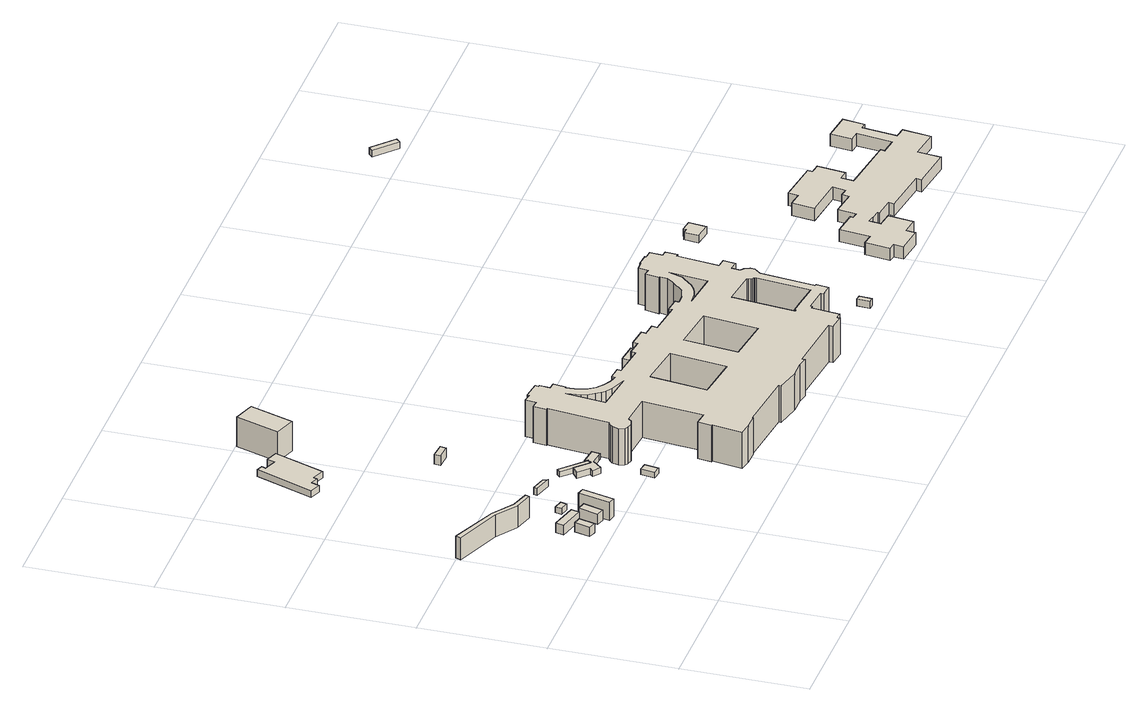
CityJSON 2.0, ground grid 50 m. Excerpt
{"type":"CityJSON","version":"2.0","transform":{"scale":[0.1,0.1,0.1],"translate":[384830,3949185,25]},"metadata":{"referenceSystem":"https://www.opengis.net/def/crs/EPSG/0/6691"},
"CityObjects":{
"building1":{"type":"Building","attributes":{"class":3001,"usage":421,"measuredHeight":5.3,"storeysAboveGround":1,"storeysBelowGround":0,"prefecture":13,"city":13103,"footprintArea":21.42,"fireproofType":1001,"coverageRatio":60,"floorAreaRatio":200,"surveyYear":2021,"urbanPlanType":21,"areaClassificationType":22,"landUseType":214,"districts":"3","detailedUsage":"1110"},"geometry":[{"type":"Solid","lod":"1","boundaries":[[[[0,1,2,3]],[[0,3,4,5]],[[3,2,6,4]],[[2,1,7,6]],[[1,0,5,7]],[[5,4,6,7]]]]}]},
"building2":{"type":"Building","attributes":{"class":3001,"usage":461,"measuredHeight":5.2,"storeysAboveGround":9999,"storeysBelowGround":9999,"prefecture":13,"city":13103,"footprintArea":-9999,"fireproofType":1011,"coverageRatio":60,"floorAreaRatio":200,"surveyYear":1,"urbanPlanType":21,"areaClassificationType":22,"landUseType":214,"districts":"3","detailedUsage":"0"},"geometry":[{"type":"Solid","lod":"1","boundaries":[[[[8,9,10,11]],[[8,11,12,13]],[[11,10,14,12]],[[10,9,15,14]],[[9,8,13,15]],[[13,12,14,15]]]]}]},
"building3":{"type":"Building","attributes":{"class":3003,"usage":421,"measuredHeight":18.5,"storeysAboveGround":3,"storeysBelowGround":0,"prefecture":13,"city":13103,"footprintArea":75.37,"fireproofType":1001,"coverageRatio":60,"floorAreaRatio":200,"surveyYear":2021,"urbanPlanType":21,"areaClassificationType":22,"landUseType":214,"districts":"3","detailedUsage":"1110"},"geometry":[{"type":"Solid","lod":"1","boundaries":[[[[16,17,18,19,20,21,22,23]],[[16,23,24,25]],[[23,22,26,24]],[[22,21,27,26]],[[21,20,28,27]],[[20,19,29,28]],[[19,18,30,29]],[[18,17,31,30]],[[17,16,25,31]],[[25,24,26,27,28,29,30,31]]]]}]},
"building4":{"type":"Building","attributes":{"class":3001,"usage":461,"measuredHeight":5.6,"storeysAboveGround":9999,"storeysBelowGround":9999,"prefecture":13,"city":13103,"footprintArea":-9999,"fireproofType":1011,"coverageRatio":60,"floorAreaRatio":200,"surveyYear":1,"urbanPlanType":21,"areaClassificationType":22,"landUseType":214,"districts":"3","detailedUsage":"0"},"geometry":[{"type":"Solid","lod":"1","boundaries":[[[[32,33,34,35]],[[32,35,36,37]],[[35,34,38,36]],[[34,33,39,38]],[[33,32,37,39]],[[37,36,38,39]]]]}]},
"building5":{"type":"Building","attributes":{"class":3001,"usage":421,"measuredHeight":13.1,"storeysAboveGround":1,"storeysBelowGround":0,"prefecture":13,"city":13103,"footprintArea":40.44,"fireproofType":1001,"coverageRatio":60,"floorAreaRatio":200,"surveyYear":2021,"urbanPlanType":21,"areaClassificationType":22,"landUseType":214,"districts":"3","detailedUsage":"1110"},"geometry":[{"type":"Solid","lod":"1","boundaries":[[[[40,41,42,43]],[[40,43,44,45]],[[43,42,46,44]],[[42,41,47,46]],[[41,40,45,47]],[[45,44,46,47]]]]}]},
"building6":{"type":"Building","attributes":{"class":3001,"usage":421,"measuredHeight":6.2,"storeysAboveGround":1,"storeysBelowGround":0,"prefecture":13,"city":13103,"footprintArea":8.38,"fireproofType":1002,"coverageRatio":60,"floorAreaRatio":200,"surveyYear":2021,"urbanPlanType":21,"areaClassificationType":22,"landUseType":214,"districts":"3","detailedUsage":"1110"},"geometry":[{"type":"Solid","lod":"1","boundaries":[[[[48,49,50,51]],[[48,51,52,53]],[[51,50,54,52]],[[50,49,55,54]],[[49,48,53,55]],[[53,52,54,55]]]]}]},
"building7":{"type":"Building","attributes":{"class":3003,"usage":421,"measuredHeight":-9999,"storeysAboveGround":1,"storeysBelowGround":0,"prefecture":13,"city":13103,"footprintArea":10.98,"fireproofType":1001,"coverageRatio":60,"floorAreaRatio":200,"surveyYear":2021,"urbanPlanType":21,"areaClassificationType":22,"landUseType":214,"districts":"3","detailedUsage":"1110"},"geometry":[{"type":"Solid","lod":"1","boundaries":[[[[56,57,58,59]],[[56,59,60,61]],[[59,58,62,60]],[[58,57,63,62]],[[57,56,61,63]],[[61,60,62,63]]]]}]},
"building8":{"type":"Building","attributes":{"class":3003,"usage":461,"measuredHeight":3.1,"storeysAboveGround":9999,"storeysBelowGround":9999,"prefecture":13,"city":13103,"footprintArea":-9999,"fireproofType":1011,"coverageRatio":60,"floorAreaRatio":200,"surveyYear":1,"urbanPlanType":21,"areaClassificationType":22,"landUseType":214,"districts":"3","detailedUsage":"0"},"geometry":[{"type":"Solid","lod":"1","boundaries":[[[[64,65,66,67,68,69,70,71,72,73,74,75]],[[64,75,76,77]],[[75,74,78,76]],[[74,73,79,78]],[[73,72,80,79]],[[72,71,81,80]],[[71,70,82,81]],[[70,69,83,82]],[[69,68,84,83]],[[68,67,85,84]],[[67,66,86,85]],[[66,65,87,86]],[[65,64,77,87]],[[77,76,78,79,80,81,82,83,84,85,86,87]]]]}]},
"building9":{"type":"Building","attributes":{"class":3003,"usage":461,"measuredHeight":2.9,"storeysAboveGround":9999,"storeysBelowGround":9999,"prefecture":13,"city":13103,"footprintArea":-9999,"fireproofType":1011,"coverageRatio":60,"floorAreaRatio":200,"surveyYear":1,"urbanPlanType":21,"areaClassificationType":22,"landUseType":214,"districts":"3","detailedUsage":"0"},"geometry":[{"type":"Solid","lod":"1","boundaries":[[[[88,89,90,91]],[[88,91,92,93]],[[91,90,94,92]],[[90,89,95,94]],[[89,88,93,95]],[[93,92,94,95]]]]}]},
"building10":{"type":"Building","attributes":{"class":3003,"usage":421,"measuredHeight":2.6,"storeysAboveGround":1,"storeysBelowGround":0,"prefecture":13,"city":13103,"footprintArea":24.56,"fireproofType":1001,"coverageRatio":60,"floorAreaRatio":200,"surveyYear":2021,"urbanPlanType":21,"areaClassificationType":22,"landUseType":214,"districts":"3","detailedUsage":"1110"},"geometry":[{"type":"Solid","lod":"1","boundaries":[[[[96,97,98,99]],[[96,99,100,101]],[[99,98,102,100]],[[98,97,103,102]],[[97,96,101,103]],[[101,100,102,103]]]]}]},
"building11":{"type":"Building","attributes":{"class":3003,"usage":461,"measuredHeight":4.9,"storeysAboveGround":9999,"storeysBelowGround":9999,"prefecture":13,"city":13103,"footprintArea":-9999,"fireproofType":1011,"coverageRatio":60,"floorAreaRatio":200,"surveyYear":1,"urbanPlanType":21,"areaClassificationType":22,"landUseType":214,"districts":"3","detailedUsage":"0"},"geometry":[{"type":"Solid","lod":"1","boundaries":[[[[104,105,106,107,108,109,110,111,112,113,114,115]],[[104,115,116,117]],[[115,114,118,116]],[[114,113,119,118]],[[113,112,120,119]],[[112,111,121,120]],[[111,110,122,121]],[[110,109,123,122]],[[109,108,124,123]],[[108,107,125,124]],[[107,106,126,125]],[[106,105,127,126]],[[105,104,117,127]],[[117,116,118,119,120,121,122,123,124,125,126,127]]]]}]},
"building12":{"type":"Building","attributes":{"class":3001,"usage":461,"measuredHeight":17.2,"storeysAboveGround":9999,"storeysBelowGround":9999,"prefecture":13,"city":13103,"footprintArea":-9999,"fireproofType":1011,"coverageRatio":60,"floorAreaRatio":200,"surveyYear":1,"urbanPlanType":21,"areaClassificationType":22,"landUseType":214,"districts":"3","detailedUsage":"0"},"geometry":[{"type":"Solid","lod":"1","boundaries":[[[[128,129,130,131]],[[128,131,132,133]],[[131,130,134,132]],[[130,129,135,134]],[[129,128,133,135]],[[133,132,134,135]]]]}]},
"building13":{"type":"Building","attributes":{"class":3001,"usage":421,"measuredHeight":23.9,"storeysAboveGround":1,"storeysBelowGround":0,"prefecture":13,"city":13103,"footprintArea":134.97,"fireproofType":1001,"coverageRatio":60,"floorAreaRatio":200,"surveyYear":2021,"urbanPlanType":21,"areaClassificationType":22,"landUseType":214,"districts":"3","detailedUsage":"1110"},"geometry":[{"type":"Solid","lod":"1","boundaries":[[[[136,137,138,139]],[[136,139,140,141]],[[139,138,142,140]],[[138,137,143,142]],[[137,136,141,143]],[[141,140,142,143]]]]}]},
"building14":{"type":"Building","attributes":{"class":3002,"usage":421,"measuredHeight":22.4,"storeysAboveGround":2,"storeysBelowGround":0,"prefecture":13,"city":13103,"footprintArea":5606.77,"fireproofType":1001,"coverageRatio":60,"floorAreaRatio":200,"surveyYear":2021,"urbanPlanType":21,"areaClassificationType":22,"landUseType":214,"districts":"3","detailedUsage":"1110"},"geometry":[{"type":"Solid","lod":"1","boundaries":[[[[144,145,146,147,148,149,150,151,152,153,154,155,156,157,158,159,160,161,162,163,164,165,166,167,168,169,170,171,172,173,174,175,176,177,178,179,180,181,182,183,184,185,186,187,188,189,190,191,192,193,194,195,196,197,198,199,200,201,202,203,204,205,206,207,208,209,210,211,212,213,214,215,216,217,218,219,220,221,222,223,224,225,226,227,228,229,230,231,232,233,234,235,236,237,238,239,240,241,242,243],[244,245,246,247,248,249,250,251,252],[253,254,255,256,257,258,259,260,261],[262,263,264,265,266,267,268,269,270,271,272,273,274],[275,276,277,278],[279,280,281,282]],[[144,243,283,284]],[[243,242,285,283]],[[242,241,286,285]],[[241,240,287,286]],[[240,239,288,287]],[[239,238,289,288]],[[238,237,290,289]],[[237,236,291,290]],[[236,235,292,291]],[[235,234,293,292]],[[234,233,294,293]],[[233,232,295,294]],[[232,231,296,295]],[[231,230,297,296]],[[230,229,298,297]],[[229,228,299,298]],[[228,227,300,299]],[[227,226,301,300]],[[226,225,302,301]],[[225,224,303,302]],[[224,223,304,303]],[[223,222,305,304]],[[222,221,306,305]],[[221,220,307,306]],[[220,219,308,307]],[[219,218,309,308]],[[218,217,310,309]],[[217,216,311,310]],[[216,215,312,311]],[[215,214,313,312]],[[214,213,314,313]],[[213,212,315,314]],[[212,211,316,315]],[[211,210,317,316]],[[210,209,318,317]],[[209,208,319,318]],[[208,207,320,319]],[[207,206,321,320]],[[206,205,322,321]],[[205,204,323,322]],[[204,203,324,323]],[[203,202,325,324]],[[202,201,326,325]],[[201,200,327,326]],[[200,199,328,327]],[[199,198,329,328]],[[198,197,330,329]],[[197,196,331,330]],[[196,195,332,331]],[[195,194,333,332]],[[194,193,334,333]],[[193,192,335,334]],[[192,191,336,335]],[[191,190,337,336]],[[190,189,338,337]],[[189,188,339,338]],[[188,187,340,339]],[[187,186,341,340]],[[186,185,342,341]],[[185,184,343,342]],[[184,183,344,343]],[[183,182,345,344]],[[182,181,346,345]],[[181,180,347,346]],[[180,179,348,347]],[[179,178,349,348]],[[178,177,350,349]],[[177,176,351,350]],[[176,175,352,351]],[[175,174,353,352]],[[174,173,354,353]],[[173,172,355,354]],[[172,171,356,355]],[[171,170,357,356]],[[170,169,358,357]],[[169,168,359,358]],[[168,167,360,359]],[[167,166,361,360]],[[166,165,362,361]],[[165,164,363,362]],[[164,163,364,363]],[[163,162,365,364]],[[162,161,366,365]],[[161,160,367,366]],[[160,159,368,367]],[[159,158,369,368]],[[158,157,370,369]],[[157,156,371,370]],[[156,155,372,371]],[[155,154,373,372]],[[154,153,374,373]],[[153,152,375,374]],[[152,151,376,375]],[[151,150,377,376]],[[150,149,378,377]],[[149,148,379,378]],[[148,147,380,379]],[[147,146,381,380]],[[146,145,382,381]],[[145,144,284,382]],[[244,252,383,384]],[[252,251,385,383]],[[251,250,386,385]],[[250,249,387,386]],[[249,248,388,387]],[[248,247,389,388]],[[247,246,390,389]],[[246,245,391,390]],[[245,244,384,391]],[[253,261,392,393]],[[261,260,394,392]],[[260,259,395,394]],[[259,258,396,395]],[[258,257,397,396]],[[257,256,398,397]],[[256,255,399,398]],[[255,254,400,399]],[[254,253,393,400]],[[262,274,401,402]],[[274,273,403,401]],[[273,272,404,403]],[[272,271,405,404]],[[271,270,406,405]],[[270,269,407,406]],[[269,268,408,407]],[[268,267,409,408]],[[267,266,410,409]],[[266,265,411,410]],[[265,264,412,411]],[[264,263,413,412]],[[263,262,402,413]],[[275,278,414,415]],[[278,277,416,414]],[[277,276,417,416]],[[276,275,415,417]],[[279,282,418,419]],[[282,281,420,418]],[[281,280,421,420]],[[280,279,419,421]],[[284,283,285,286,287,288,289,290,291,292,293,294,295,296,297,298,299,300,301,302,303,304,305,306,307,308,309,310,311,312,313,314,315,316,317,318,319,320,321,322,323,324,325,326,327,328,329,330,331,332,333,334,335,336,337,338,339,340,341,342,343,344,345,346,347,348,349,350,351,352,353,354,355,356,357,358,359,360,361,362,363,364,365,366,367,368,369,370,371,372,373,374,375,376,377,378,379,380,381,382],[384,383,385,386,387,388,389,390,391],[393,392,394,395,396,397,398,399,400],[402,401,403,404,405,406,407,408,409,410,411,412,413],[415,414,416,417],[419,418,420,421]]]]}]},
"building15":{"type":"Building","attributes":{"class":3003,"usage":461,"measuredHeight":8.1,"storeysAboveGround":9999,"storeysBelowGround":9999,"prefecture":13,"city":13103,"footprintArea":-9999,"fireproofType":1011,"coverageRatio":60,"floorAreaRatio":200,"surveyYear":1,"urbanPlanType":21,"areaClassificationType":22,"landUseType":214,"districts":"3","detailedUsage":"0"},"geometry":[{"type":"Solid","lod":"1","boundaries":[[[[422,423,424,425]],[[422,425,426,427]],[[425,424,428,426]],[[424,423,429,428]],[[423,422,427,429]],[[427,426,428,429]]]]}]},
"building16":{"type":"Building","attributes":{"class":3003,"usage":461,"measuredHeight":-9999,"storeysAboveGround":9999,"storeysBelowGround":9999,"prefecture":13,"city":13103,"footprintArea":-9999,"fireproofType":1011,"coverageRatio":60,"floorAreaRatio":200,"surveyYear":1,"urbanPlanType":21,"areaClassificationType":22,"landUseType":214,"districts":"3","detailedUsage":"0"},"geometry":[{"type":"Solid","lod":"1","boundaries":[[[[430,431,432,433]],[[430,433,434,435]],[[433,432,436,434]],[[432,431,437,436]],[[431,430,435,437]],[[435,434,436,437]]]]}]},
"building17":{"type":"Building","attributes":{"class":3001,"usage":461,"measuredHeight":6.3,"storeysAboveGround":9999,"storeysBelowGround":9999,"prefecture":13,"city":13103,"footprintArea":-9999,"fireproofType":1011,"coverageRatio":60,"floorAreaRatio":200,"surveyYear":1,"urbanPlanType":21,"areaClassificationType":22,"landUseType":214,"districts":"3","detailedUsage":"0"},"geometry":[{"type":"Solid","lod":"1","boundaries":[[[[438,439,440,441,442,443]],[[438,443,444,445]],[[443,442,446,444]],[[442,441,447,446]],[[441,440,448,447]],[[440,439,449,448]],[[439,438,445,449]],[[445,444,446,447,448,449]]]]}]},
"building18":{"type":"Building","attributes":{"class":3001,"usage":421,"measuredHeight":10.7,"storeysAboveGround":2,"storeysBelowGround":0,"prefecture":13,"city":13103,"footprintArea":2025.69,"fireproofType":1001,"coverageRatio":60,"floorAreaRatio":200,"surveyYear":2021,"urbanPlanType":21,"areaClassificationType":22,"landUseType":214,"districts":"3","detailedUsage":"1110"},"geometry":[{"type":"Solid","lod":"1","boundaries":[[[[450,451,452,453,454,455,456,457,458,459,460,461,462,463,464,465,466,467,468,469,470,471,472,473,474,475,476,477,478,479,480,481,482,483,484,485,486,487,488,489,490,491,492,493,494,495,496,497,498,499,500,501]],[[450,501,502,503]],[[501,500,504,502]],[[500,499,505,504]],[[499,498,506,505]],[[498,497,507,506]],[[497,496,508,507]],[[496,495,509,508]],[[495,494,510,509]],[[494,493,511,510]],[[493,492,512,511]],[[492,491,513,512]],[[491,490,514,513]],[[490,489,515,514]],[[489,488,516,515]],[[488,487,517,516]],[[487,486,518,517]],[[486,485,519,518]],[[485,484,520,519]],[[484,483,521,520]],[[483,482,522,521]],[[482,481,523,522]],[[481,480,524,523]],[[480,479,525,524]],[[479,478,526,525]],[[478,477,527,526]],[[477,476,528,527]],[[476,475,529,528]],[[475,474,530,529]],[[474,473,531,530]],[[473,472,532,531]],[[472,471,533,532]],[[471,470,534,533]],[[470,469,535,534]],[[469,468,536,535]],[[468,467,537,536]],[[467,466,538,537]],[[466,465,539,538]],[[465,464,540,539]],[[464,463,541,540]],[[463,462,542,541]],[[462,461,543,542]],[[461,460,544,543]],[[460,459,545,544]],[[459,458,546,545]],[[458,457,547,546]],[[457,456,548,547]],[[456,455,549,548]],[[455,454,550,549]],[[454,453,551,550]],[[453,452,552,551]],[[452,451,553,552]],[[451,450,503,553]],[[503,502,504,505,506,507,508,509,510,511,512,513,514,515,516,517,518,519,520,521,522,523,524,525,526,527,528,529,530,531,532,533,534,535,536,537,538,539,540,541,542,543,544,545,546,547,548,549,550,551,552,553]]]]}]},
"building19":{"type":"Building","attributes":{"class":3001,"usage":461,"measuredHeight":11,"storeysAboveGround":9999,"storeysBelowGround":9999,"prefecture":13,"city":13103,"footprintArea":-9999,"fireproofType":1011,"coverageRatio":60,"floorAreaRatio":200,"surveyYear":1,"urbanPlanType":21,"areaClassificationType":22,"landUseType":214,"districts":"3","detailedUsage":"0"},"geometry":[{"type":"Solid","lod":"1","boundaries":[[[[554,555,556,557]],[[554,557,558,559]],[[557,556,560,558]],[[556,555,561,560]],[[555,554,559,561]],[[559,558,560,561]]]]}]}
},
"vertices":[
[206,550,60],[223,613,60],[255,605,60],[237,542,60],[237,542,99],[206,550,99],[255,605,99],[223,613,99],
[288,615,65],[181,643,65],[189,676,65],[297,648,65],[297,648,106],[288,615,106],[189,676,106],[181,643,106],
[17,1005,0],[208,926,0],[294,866,0],[366,844,0],[362,828,0],[286,850,0],[199,909,0],[9,984,0],[9,984,93],[17,1005,93],[199,909,93],[286,850,93],[362,828,93],[366,844,93],[294,866,93],[208,926,93],
[292,547,62],[314,626,62],[349,616,62],[327,537,62],[327,537,106],[292,547,106],[349,616,106],[314,626,106],
[334,514,61],[366,642,61],[396,635,61],[364,507,61],[364,507,137],[334,514,137],[396,635,137],[366,642,137],
[324,717,65],[360,708,65],[354,683,65],[318,692,65],[318,692,90],[324,717,90],[354,683,90],[360,708,90],
[491,795,65],[420,815,65],[424,830,65],[483,814,65],[483,814,95],[491,795,95],[424,830,95],[420,815,95],
[409,1809,50],[336,1609,50],[285,1628,50],[280,1612,50],[249,1624,50],[237,1592,50],[192,1608,50],[279,1841,50],[305,1832,50],[298,1815,50],[349,1796,50],[360,1827,50],[360,1827,78],[409,1809,78],[349,1796,78],[298,1815,78],[305,1832,78],[279,1841,78],[192,1608,78],[237,1592,78],[249,1624,78],[280,1612,78],[285,1628,78],[336,1609,78],
[705,492,65],[696,435,65],[662,440,65],[671,497,65],[671,497,88],[705,492,88],[662,440,88],[696,435,88],
[660,684,65],[567,774,65],[581,788,65],[673,698,65],[673,698,88],[660,684,88],[581,788,88],[567,774,88],
[720,670,65],[668,674,65],[635,637,65],[606,659,65],[617,672,65],[577,712,65],[606,734,65],[659,682,65],[675,697,65],[665,709,65],[734,702,65],[729,668,65],[729,668,90],[720,670,90],[734,702,90],[665,709,90],[675,697,90],[659,682,90],[606,734,90],[577,712,90],[617,672,90],[606,659,90],[635,637,90],[668,674,90],
[586,1235,64],[581,1210,64],[522,1215,64],[524,1240,64],[524,1240,105],[586,1235,105],[522,1215,105],[581,1210,105],
[471,1821,4],[529,1995,4],[618,1966,4],[559,1791,4],[559,1791,130],[471,1821,130],[618,1966,130],[529,1995,130],
[1308,718,64],[1388,709,64],[1386,691,64],[1439,685,64],[1437,663,64],[1572,647,64],[1573,661,64],[1632,654,64],[1630,638,64],[1633,638,64],[1669,640,64],[1710,653,64],[1757,698,64],[1775,728,64],[1780,757,64],[1775,758,64],[1784,814,64],[1811,810,64],[1818,850,64],[1849,851,64],[1850,855,64],[1900,850,64],[1900,845,64],[1934,842,64],[1930,791,64],[1953,789,64],[1950,739,64],[1940,740,64],[1919,573,64],[1957,568,64],[1950,518,64],[1914,522,64],[1910,489,64],[1923,480,64],[1934,458,64],[1933,440,64],[1911,415,64],[1886,197,64],[1893,195,64],[1887,145,64],[1838,150,64],[1838,160,64],[1743,170,64],[1741,163,64],[1731,162,64],[1718,52,64],[1692,54,64],[1691,43,64],[1628,50,64],[1630,67,64],[1377,93,64],[1374,81,64],[1332,88,64],[1268,88,64],[1171,110,64],[1171,121,64],[928,147,64],[926,144,64],[867,145,64],[819,154,64],[838,273,64],[832,274,64],[840,330,64],[896,324,64],[922,565,64],[788,578,64],[779,565,64],[754,558,64],[729,564,64],[718,572,64],[712,592,64],[720,620,64],[730,631,64],[745,640,64],[774,883,64],[767,884,64],[774,938,64],[802,934,64],[808,978,64],[844,973,64],[845,982,64],[917,973,64],[915,959,64],[922,958,64],[917,916,64],[946,912,64],[939,863,64],[934,864,64],[937,816,64],[948,785,64],[968,756,64],[996,733,64],[1025,717,64],[1056,709,64],[1058,724,64],[1111,718,64],[1109,703,64],[1243,687,64],[1245,706,64],[1306,699,64],[1802,580,64],[1820,733,64],[1802,678,64],[1790,664,64],[1759,630,64],[1733,613,64],[1713,605,64],[1694,599,64],[1650,597,64],[979,697,64],[950,714,64],[938,728,64],[924,746,64],[909,771,64],[901,795,64],[895,849,64],[877,692,64],[1041,673,64],[1873,421,64],[1870,425,64],[1864,430,64],[1860,435,64],[1858,443,64],[1857,449,64],[1719,464,64],[1692,213,64],[1698,213,64],[1698,219,64],[1750,214,64],[1850,202,64],[1875,418,64],[1381,545,64],[1356,330,64],[1537,308,64],[1562,523,64],[1068,362,64],[1245,340,64],[1274,565,64],[1097,588,64],[1306,699,219],[1308,718,219],[1245,706,219],[1243,687,219],[1109,703,219],[1111,718,219],[1058,724,219],[1056,709,219],[1025,717,219],[996,733,219],[968,756,219],[948,785,219],[937,816,219],[934,864,219],[939,863,219],[946,912,219],[917,916,219],[922,958,219],[915,959,219],[917,973,219],[845,982,219],[844,973,219],[808,978,219],[802,934,219],[774,938,219],[767,884,219],[774,883,219],[745,640,219],[730,631,219],[720,620,219],[712,592,219],[718,572,219],[729,564,219],[754,558,219],[779,565,219],[788,578,219],[922,565,219],[896,324,219],[840,330,219],[832,274,219],[838,273,219],[819,154,219],[867,145,219],[926,144,219],[928,147,219],[1171,121,219],[1171,110,219],[1268,88,219],[1332,88,219],[1374,81,219],[1377,93,219],[1630,67,219],[1628,50,219],[1691,43,219],[1692,54,219],[1718,52,219],[1731,162,219],[1741,163,219],[1743,170,219],[1838,160,219],[1838,150,219],[1887,145,219],[1893,195,219],[1886,197,219],[1911,415,219],[1933,440,219],[1934,458,219],[1923,480,219],[1910,489,219],[1914,522,219],[1950,518,219],[1957,568,219],[1919,573,219],[1940,740,219],[1950,739,219],[1953,789,219],[1930,791,219],[1934,842,219],[1900,845,219],[1900,850,219],[1850,855,219],[1849,851,219],[1818,850,219],[1811,810,219],[1784,814,219],[1775,758,219],[1780,757,219],[1775,728,219],[1757,698,219],[1710,653,219],[1669,640,219],[1633,638,219],[1630,638,219],[1632,654,219],[1573,661,219],[1572,647,219],[1437,663,219],[1439,685,219],[1386,691,219],[1388,709,219],[1650,597,219],[1802,580,219],[1694,599,219],[1713,605,219],[1733,613,219],[1759,630,219],[1790,664,219],[1802,678,219],[1820,733,219],[1041,673,219],[979,697,219],[877,692,219],[895,849,219],[901,795,219],[909,771,219],[924,746,219],[938,728,219],[950,714,219],[1875,418,219],[1873,421,219],[1850,202,219],[1750,214,219],[1698,219,219],[1698,213,219],[1692,213,219],[1719,464,219],[1857,449,219],[1858,443,219],[1860,435,219],[1864,430,219],[1870,425,219],[1562,523,219],[1381,545,219],[1537,308,219],[1356,330,219],[1097,588,219],[1068,362,219],[1274,565,219],[1245,340,219],
[1308,718,66],[1313,760,66],[1393,751,66],[1388,709,66],[1388,709,140],[1308,718,140],[1393,751,140],[1313,760,140],
[2038,83,63],[2059,81,63],[2055,29,63],[2034,31,63],[2034,31,93],[2038,83,93],[2055,29,93],[2059,81,93],
[2325,832,63],[2374,826,63],[2365,754,63],[2295,764,63],[2303,822,63],[2323,819,63],[2323,819,94],[2325,832,94],[2303,822,94],[2295,764,94],[2365,754,94],[2374,826,94],
[3138,415,49],[3098,420,49],[3109,506,49],[3221,492,49],[3210,405,49],[3185,408,49],[3167,268,49],[3213,262,49],[3199,149,49],[3080,164,49],[3069,71,49],[2895,93,49],[2898,116,49],[2705,141,49],[2708,163,49],[2629,173,49],[2630,181,49],[2590,186,49],[2590,189,49],[2563,193,49],[2557,147,49],[2619,139,49],[2606,37,49],[2538,46,49],[2533,7,49],[2424,20,49],[2429,60,49],[2400,64,49],[2413,165,49],[2459,159,49],[2474,281,49],[2572,268,49],[2571,257,49],[2597,253,49],[2607,327,49],[2707,314,49],[2711,343,49],[2745,338,49],[2752,390,49],[2589,410,49],[2601,501,49],[2660,494,49],[2665,534,49],[2839,512,49],[2837,492,49],[2878,487,49],[2864,374,49],[2824,379,49],[2818,329,49],[3056,299,49],[3053,281,49],[3120,273,49],[3120,273,101],[3138,415,101],[3053,281,101],[3056,299,101],[2818,329,101],[2824,379,101],[2864,374,101],[2878,487,101],[2837,492,101],[2839,512,101],[2665,534,101],[2660,494,101],[2601,501,101],[2589,410,101],[2752,390,101],[2745,338,101],[2711,343,101],[2707,314,101],[2607,327,101],[2597,253,101],[2571,257,101],[2572,268,101],[2474,281,101],[2459,159,101],[2413,165,101],[2400,64,101],[2429,60,101],[2424,20,101],[2533,7,101],[2538,46,101],[2606,37,101],[2619,139,101],[2557,147,101],[2563,193,101],[2590,189,101],[2590,186,101],[2630,181,101],[2629,173,101],[2708,163,101],[2705,141,101],[2898,116,101],[2895,93,101],[3069,71,101],[3080,164,101],[3199,149,101],[3213,262,101],[3167,268,101],[3185,408,101],[3210,405,101],[3221,492,101],[3109,506,101],[3098,420,101],
[2547,2096,63],[2633,2017,63],[2617,2000,63],[2531,2079,63],[2531,2079,92],[2547,2096,92],[2617,2000,92],[2633,2017,92]
]}
